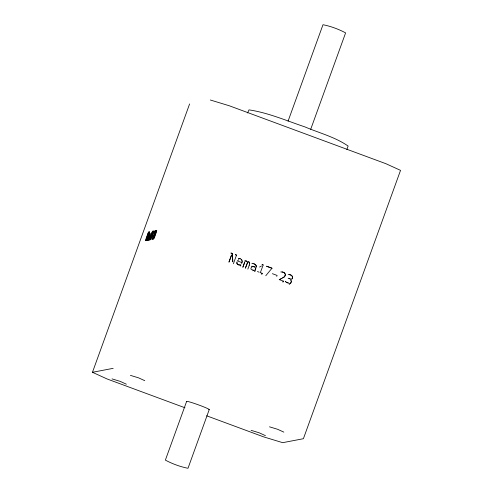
<?xml version="1.0" encoding="UTF-8"?>
<svg xmlns="http://www.w3.org/2000/svg" width="493" height="493" viewBox="0 0 493 493"><rect width="100%" height="100%" fill="white"/><g stroke="black" fill="none" stroke-linecap="round" stroke-linejoin="round"><path stroke-width="0.74" d="M126.368 384.195L120.138 381.354L112.01 378.883M144.769 380.676L138.539 377.841L130.411 375.364M265.444 435.646L259.219 432.805L251.091 430.334M283.851 432.127L277.621 429.292L269.492 426.821M281.343 278.631L284.498 276.739L285.379 274.601M254.899 271.088L254.881 271.705M242.186 261.53L241.699 263.428M249.587 263.897L249.729 262.923L249.138 262.103M148.868 239.795C147.561 240.707 149.878 235.783 150.63 234.686M254.844 271.101C255.06 269.005 257.58 266.158 255.269 264.513M289.594 283.993L290.87 282.951L291.301 281.583M285.305 275.137L284.892 276.234M292.355 278.218L292.423 276.721L291.499 275.458M155.585 231.95L153.255 237.478M236.886 262.27C237.324 260.834 236.406 264.075 237.527 264.279M241.829 262.923L242.155 260.908L241.317 259.41M249.156 265.351L249.649 263.891M147.265 239.308L147.653 238.088M254.967 270.441L255.824 267.878M148.11 233.399L145.916 240.455L146.359 240.621M147.019 238.501L147.678 236.387M148.639 235.463L148.313 236.43L147.851 236.523L148.294 236.689M149.132 238.92L148.812 239.9L149.262 240.066M149.311 235.309L147.567 240.14L148.017 240.307L148.689 238.446M149.644 235.229L147.894 240.079L148.344 240.245M184.98 407.779L107.08 378.957L92.462 372.295L189.602 103.949M146.513 238.914L149.243 231.753L149.693 231.92L149.028 233.374M147.481 237.657L148.251 235.512M149.595 233.7L147.241 240.202L147.69 240.368L148.732 237.478M149.015 238.384L149.687 236.523M149.946 236.646L148.781 239.234M152.09 232.573L149.243 239.82L149.693 239.986M150.79 237.571L152.54 232.739M152.707 238.686L152.423 239.462L151.973 239.296L155.129 231.402L155.578 231.568M247.554 112.971L248.99 109.871C268.254 112.743 286.464 120.723 304.871 126.88C319.273 132.999 335.265 137.079 348.12 146.064L346.862 149.539M231.537 255.01L228.955 262.147L231.593 255.004M186.619 401.431L165.371 460.123C172.359 463.833 180.259 466.779 187.999 468.276L209.242 409.584M288.066 121.173L322.983 24.724C330.717 26.221 338.617 29.167 345.611 32.877L310.695 129.326M240.812 264.951L240.43 266.017L240.874 264.938L238.932 264.944M249.218 265.339L247.85 269.104M262.134 273.301L261.777 274.287L262.196 273.288L260.347 272.641L263.182 264.951L262.017 264.519L263.126 264.963M271.754 268.722L271.939 268.223L266.516 266.214L271.994 268.21L265.782 275.735M283.265 281.115L282.908 282.107L283.321 281.109L279.248 279.636L280.862 278.872M247.159 263.379L245.372 268.186L247.511 262.837M148.455 234.705C148.017 236.067 145.854 240.214 147.025 240.442M291.061 282.415L290.075 283.746M151.986 233.583L152.799 231.852M292.01 278.853L292.552 277.688L292.275 276.253M150.957 233.972L151.215 233.614M156.46 230.829C157.711 229.744 155.085 230.545 155.615 231.741L156.065 231.907M155.733 230.755L155.486 230.416L154.968 231.051L154.543 232.234L154.993 232.4M292.072 278.841L290.956 279.488M153.964 238.409C157.033 232.234 153.625 235.82 153.902 238.384M284.553 276.727L282.655 277.96M253.273 270.602L253.926 270.232M261.5 265.986L259.558 267.052M247.449 262.849L247.843 262.664M280.209 279.174L279.248 279.636M280.8 278.884L281.398 278.619M289.656 283.98L289.114 284.116M253.334 270.589L252.669 270.749M153.064 231.279L152.62 231.112L151.536 233.417L151.339 234.181L151.789 234.348M152.959 235.672L153.588 235.549L152.51 235.506L152.164 236.455L152.614 236.622M152.497 238.279L153.477 238.347M238.495 258.615L238.92 258.548M238.883 259.589L237.447 260.908L240.88 262.214M233.392 263.755L236.529 255.091L235.346 254.684L236.474 255.103M248.047 261.857L249.199 262.097M247.258 262.294L247.03 261.518M251.861 263.582L253.112 263.644M251.393 266.275L252.804 266.337M251.892 267.206L250.968 268.044L251.011 269.104L251.874 269.77L253.001 269.85M257.438 271.532L259.195 272.216M280.788 271.939L282.723 272.044M272.37 273.677L277.103 275.433L276.758 276.382M288.146 274.428L290.5 274.878M288.165 278.218L290.377 278.668M288.639 283.019L288.251 283.031M92.462 372.295L113.174 368.339M245.73 260.97L246.093 260.957M238.858 258.554L239.364 258.548M239.616 265.006L238.322 264.778M252.015 266.245L254.961 267.083L253.476 266.565M282.058 271.951L283.296 272.216M248.38 261.838L248.786 261.937M288.306 283.019L286.803 282.575M239.302 258.56L240.307 258.763M246.032 260.963L247.092 261.506M289.052 278.551L289.804 278.724M253.051 263.656L254.265 263.928M289.434 274.619L291.067 275.131M210.314 99.993L229.393 105.804L385.92 163.707L400.538 170.368L303.398 438.715L282.686 442.671L263.607 436.866L206.622 415.784M154.389 231.026L153.218 230.995L152.867 231.981L153.311 232.148M149.163 232.024L148.516 231.895L145.38 240.559L145.829 240.726M155.079 234.391L155.529 234.557M150.963 233.294L151.413 233.46M153.884 237.842L153.44 237.675C152.362 238.008 153.409 240.103 153.459 239.025M150.679 238.877L149.995 238.76L150.439 238.926M287.419 282.816L286.279 282.255M283.241 272.222L283.863 272.469M254.203 263.94L254.819 264.18M238.384 264.766L237.466 264.291L236.862 263.182M240.251 258.776L241.379 259.398M246.408 261.056L246.771 261.247M254.758 264.186L255.325 264.501M291.006 275.143L291.967 275.821M283.802 272.481L284.781 273.184L285.318 274.607M286.334 282.243L285.293 281.349L285.829 281.823M290.13 279.519L291.197 280.788L291.24 281.595M284.307 272.802L285.225 274.108M255.701 264.914L256.021 265.382M241.749 259.829L242.008 260.341M291.141 280.8L291.227 281.195M256.2 265.93L256.2 266.553M186.711 401.573A12.029 0.776 19.9 0 1 198.679 404.95A12.029 0.776 19.9 0 1 208.853 409.658M156.139 231.291L154.611 234.933L155.061 235.099C155.369 234.089 157.335 231.716 156.139 231.291M245.101 260.748L244.99 261.339L245.101 260.748M149.706 233.682L149.521 234.237L149.964 234.403L150.155 233.848L149.706 233.682M244.183 263.564L242.839 267.28L244.682 262.467L244.183 263.564M153.409 231.876L150.236 239.629L150.679 239.795L153.859 232.043L153.409 231.876M147.536 238.846C146.47 239.635 147.74 240.103 147.986 239.013L147.536 238.846M231.026 253.051L232.443 253.612L232.764 261.82L232.499 253.599L231.026 253.051"/></g></svg>
